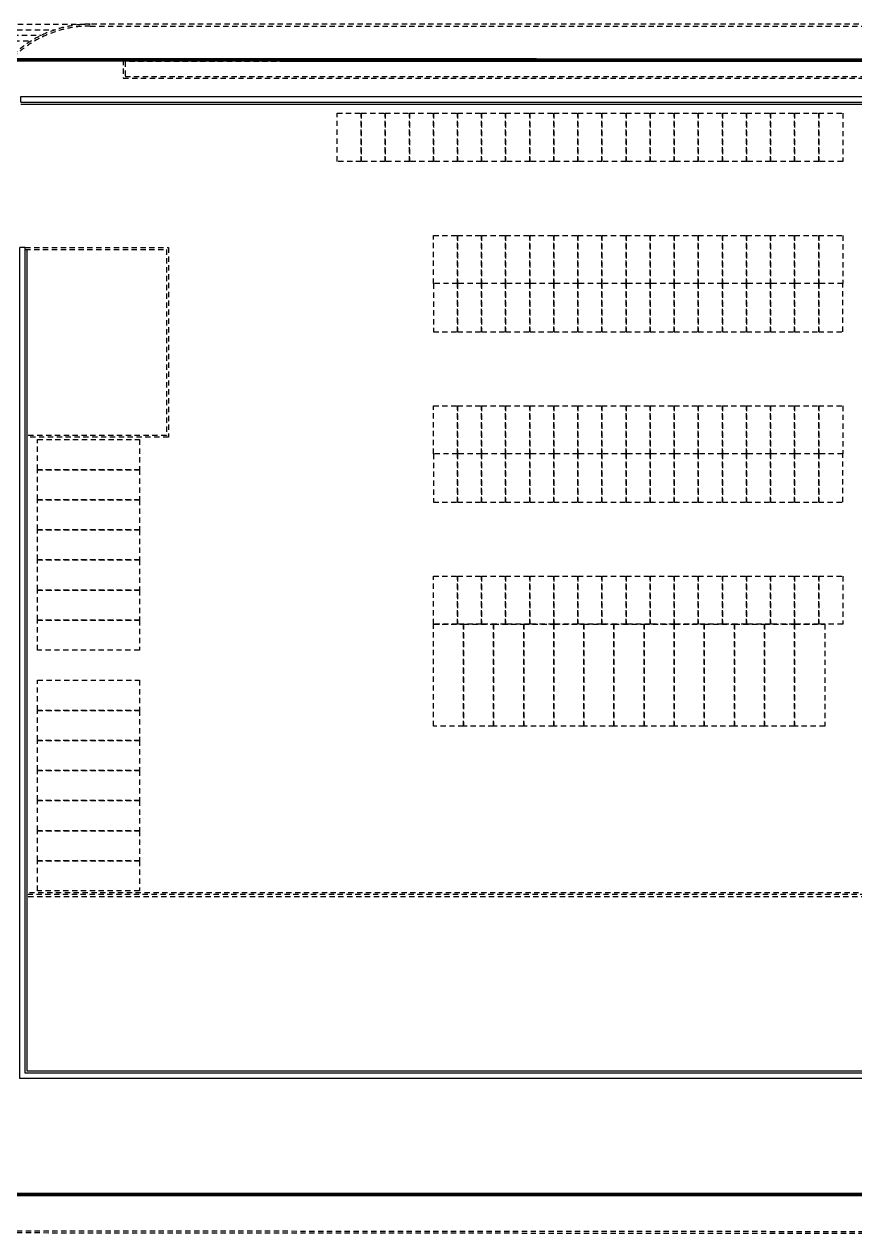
# Model space of a CAD drawing. Header units: millimetres. Extents: x -65167 to 413267, y -17142 to 66587.
# Drawn here: x 241237 to 242995, y 16817 to 19379 of the extents above; entities that cross this region are included whole.
import ezdxf

# ---------------------------------------------------------------- set-up
doc = ezdxf.new("R2010")
doc.units = ezdxf.units.MM
doc.header["$LTSCALE"] = 75
doc.header["$MEASUREMENT"] = 0
doc.linetypes.add('-HID', pattern=[2.5, 1.5, -1])
doc.layers.get('0').update_dxf_attribs({"linetype": 'CONTINUOUS'})
for name, color, linetype in [('ELE2', 3, 'CONTINUOUS'), ('ELE9', 9, 'CONTINUOUS'), ('LAND-2', 4, 'CONTINUOUS'), ('LAND-3', 9, 'CONTINUOUS'), ('트렌치', 9, 'CONTINUOUS')]:
    doc.layers.add(name, color=color, linetype=linetype)

# ---------------------------------------------------------------- blocks, each defined once
blk = doc.blocks.new('weee')
at = {"layer": 'ELE2', "color": 253, "ltscale": 0.1}
for points in [[(-5069.6, 49304.1), (-5069.6, 49315.9), (-1925.8, 49315.9)], [(-5069.6, 49304.1), (-1925.8, 49304.1)], [(-1874.8, 47236.8), (-5072.1, 47236.8), (-5072.1, 48996.4)], [(-1874.8, 47248.5), (-5060.3, 47248.5), (-5060.3, 48996.4), (-5072.1, 48996.4)]]:
    blk.add_lwpolyline(points, dxfattribs=at)
at = {"layer": 'ELE9', "color": 253, "linetype": '-HID', "ltscale": 0.1}
for points in [[(-5563.5, 49469.2), (-4922.7, 49469.3)], [(-5490.2, 49457.5), (-4996.7, 49457.5)], [(-5461.1, 49445.7), (-5026, 49445.7)], [(-5439.7, 49434), (-5047.5, 49434)], [(-5060.3, 48996.4), (-4757.5, 48996.4), (-4757.5, 48594.6), (-5057.9, 48594.6)], [(-5060.3, 48992.5), (-4761.4, 48992.5), (-4761.4, 48598.5), (-5057.9, 48598.5)]]:
    blk.add_lwpolyline(points, dxfattribs=at)
for points in [[(-4400.3, 49280.6), (-4349.3, 49280.6), (-4349.3, 49178.7), (-4400.3, 49178.7)], [(-4349.3, 49280.6), (-4298.4, 49280.6), (-4298.4, 49178.7), (-4349.3, 49178.7)], [(-4298.4, 49280.6), (-4247.4, 49280.6), (-4247.4, 49178.7), (-4298.4, 49178.7)], [(-4247.4, 49280.6), (-4196.5, 49280.6), (-4196.5, 49178.7), (-4247.4, 49178.7)], [(-4196.5, 49280.6), (-4145.5, 49280.6), (-4145.5, 49178.7), (-4196.5, 49178.7)], [(-4145.5, 49280.6), (-4094.5, 49280.6), (-4094.5, 49178.7), (-4145.5, 49178.7)], [(-4094.5, 49280.6), (-4043.6, 49280.6), (-4043.6, 49178.7), (-4094.5, 49178.7)], [(-4043.6, 49280.6), (-3992.6, 49280.6), (-3992.6, 49178.7), (-4043.6, 49178.7)], [(-3992.6, 49280.6), (-3941.7, 49280.6), (-3941.7, 49178.7), (-3992.6, 49178.7)], [(-3941.7, 49280.6), (-3890.7, 49280.6), (-3890.7, 49178.7), (-3941.7, 49178.7)], [(-3890.7, 49280.6), (-3839.7, 49280.6), (-3839.7, 49178.7), (-3890.7, 49178.7)], [(-3839.7, 49280.6), (-3788.8, 49280.6), (-3788.8, 49178.7), (-3839.7, 49178.7)], [(-3788.8, 49280.6), (-3737.8, 49280.6), (-3737.8, 49178.7), (-3788.8, 49178.7)], [(-3737.8, 49280.6), (-3686.9, 49280.6), (-3686.9, 49178.7), (-3737.8, 49178.7)], [(-3686.9, 49280.6), (-3635.9, 49280.6), (-3635.9, 49178.7), (-3686.9, 49178.7)], [(-3635.9, 49280.6), (-3584.9, 49280.6), (-3584.9, 49178.7), (-3635.9, 49178.7)], [(-3584.9, 49280.6), (-3534, 49280.6), (-3534, 49178.7), (-3584.9, 49178.7)], [(-3534, 49280.6), (-3483, 49280.6), (-3483, 49178.7), (-3534, 49178.7)], [(-3483, 49280.6), (-3432.1, 49280.6), (-3432.1, 49178.7), (-3483, 49178.7)], [(-3432.1, 49280.6), (-3381.1, 49280.6), (-3381.1, 49178.7), (-3432.1, 49178.7)], [(-3381.1, 49280.6), (-3330.1, 49280.6), (-3330.1, 49178.7), (-3381.1, 49178.7)], [(-4196.5, 49021.9), (-4145.5, 49021.9), (-4145.5, 48919.9), (-4196.5, 48919.9)], [(-4145.5, 49021.9), (-4094.5, 49021.9), (-4094.5, 48919.9), (-4145.5, 48919.9)], [(-4094.5, 49021.9), (-4043.6, 49021.9), (-4043.6, 48919.9), (-4094.5, 48919.9)], [(-4043.6, 49021.9), (-3992.6, 49021.9), (-3992.6, 48919.9), (-4043.6, 48919.9)], [(-3992.6, 49021.9), (-3941.7, 49021.9), (-3941.7, 48919.9), (-3992.6, 48919.9)], [(-3941.7, 49021.9), (-3890.7, 49021.9), (-3890.7, 48919.9), (-3941.7, 48919.9)], [(-3890.7, 49021.9), (-3839.7, 49021.9), (-3839.7, 48919.9), (-3890.7, 48919.9)], [(-3839.7, 49021.9), (-3788.8, 49021.9), (-3788.8, 48919.9), (-3839.7, 48919.9)], [(-3788.8, 49021.9), (-3737.8, 49021.9), (-3737.8, 48919.9), (-3788.8, 48919.9)], [(-3737.8, 49021.9), (-3686.9, 49021.9), (-3686.9, 48919.9), (-3737.8, 48919.9)], [(-3686.9, 49021.9), (-3635.9, 49021.9), (-3635.9, 48919.9), (-3686.9, 48919.9)], [(-3635.9, 49021.9), (-3584.9, 49021.9), (-3584.9, 48919.9), (-3635.9, 48919.9)], [(-3584.9, 49021.9), (-3534, 49021.9), (-3534, 48919.9), (-3584.9, 48919.9)], [(-3534, 49021.9), (-3483, 49021.9), (-3483, 48919.9), (-3534, 48919.9)], [(-3483, 49021.9), (-3432.1, 49021.9), (-3432.1, 48919.9), (-3483, 48919.9)], [(-3432.1, 49021.9), (-3381.1, 49021.9), (-3381.1, 48919.9), (-3432.1, 48919.9)], [(-3381.1, 49021.9), (-3330.1, 49021.9), (-3330.1, 48919.9), (-3381.1, 48919.9)], [(-4196.5, 48818), (-4145.5, 48818), (-4145.5, 48919.9), (-4196.5, 48919.9)], [(-4145.5, 48818), (-4094.5, 48818), (-4094.5, 48919.9), (-4145.5, 48919.9)], [(-4094.5, 48818), (-4043.6, 48818), (-4043.6, 48919.9), (-4094.5, 48919.9)], [(-4043.6, 48818), (-3992.6, 48818), (-3992.6, 48919.9), (-4043.6, 48919.9)], [(-3992.6, 48818), (-3941.7, 48818), (-3941.7, 48919.9), (-3992.6, 48919.9)], [(-3941.7, 48818), (-3890.7, 48818), (-3890.7, 48919.9), (-3941.7, 48919.9)], [(-3890.7, 48818), (-3839.7, 48818), (-3839.7, 48919.9), (-3890.7, 48919.9)], [(-3839.7, 48818), (-3788.8, 48818), (-3788.8, 48919.9), (-3839.7, 48919.9)], [(-3788.8, 48818), (-3737.8, 48818), (-3737.8, 48919.9), (-3788.8, 48919.9)], [(-3737.8, 48818), (-3686.9, 48818), (-3686.9, 48919.9), (-3737.8, 48919.9)], [(-3686.9, 48818), (-3635.9, 48818), (-3635.9, 48919.9), (-3686.9, 48919.9)], [(-3635.9, 48818), (-3584.9, 48818), (-3584.9, 48919.9), (-3635.9, 48919.9)], [(-3584.9, 48818), (-3534, 48818), (-3534, 48919.9), (-3584.9, 48919.9)], [(-3534, 48818), (-3483, 48818), (-3483, 48919.9), (-3534, 48919.9)], [(-3483, 48818), (-3432.1, 48818), (-3432.1, 48919.9), (-3483, 48919.9)], [(-3432.1, 48818), (-3381.1, 48818), (-3381.1, 48919.9), (-3432.1, 48919.9)], [(-3381.1, 48818), (-3330.1, 48818), (-3330.1, 48919.9), (-3381.1, 48919.9)], [(-4196.5, 48661.2), (-4145.5, 48661.2), (-4145.5, 48559.3), (-4196.5, 48559.3)], [(-4145.5, 48661.2), (-4094.5, 48661.2), (-4094.5, 48559.3), (-4145.5, 48559.3)], [(-4094.5, 48661.2), (-4043.6, 48661.2), (-4043.6, 48559.3), (-4094.5, 48559.3)], [(-4043.6, 48661.2), (-3992.6, 48661.2), (-3992.6, 48559.3), (-4043.6, 48559.3)], [(-3992.6, 48661.2), (-3941.7, 48661.2), (-3941.7, 48559.3), (-3992.6, 48559.3)], [(-3941.7, 48661.2), (-3890.7, 48661.2), (-3890.7, 48559.3), (-3941.7, 48559.3)], [(-3890.7, 48661.2), (-3839.7, 48661.2), (-3839.7, 48559.3), (-3890.7, 48559.3)], [(-3839.7, 48661.2), (-3788.8, 48661.2), (-3788.8, 48559.3), (-3839.7, 48559.3)], [(-3788.8, 48661.2), (-3737.8, 48661.2), (-3737.8, 48559.3), (-3788.8, 48559.3)], [(-3737.8, 48661.2), (-3686.9, 48661.2), (-3686.9, 48559.3), (-3737.8, 48559.3)], [(-3686.9, 48661.2), (-3635.9, 48661.2), (-3635.9, 48559.3), (-3686.9, 48559.3)], [(-3635.9, 48661.2), (-3584.9, 48661.2), (-3584.9, 48559.3), (-3635.9, 48559.3)], [(-3584.9, 48661.2), (-3534, 48661.2), (-3534, 48559.3), (-3584.9, 48559.3)], [(-3534, 48661.2), (-3483, 48661.2), (-3483, 48559.3), (-3534, 48559.3)], [(-3483, 48661.2), (-3432.1, 48661.2), (-3432.1, 48559.3), (-3483, 48559.3)], [(-3432.1, 48661.2), (-3381.1, 48661.2), (-3381.1, 48559.3), (-3432.1, 48559.3)], [(-3381.1, 48661.2), (-3330.1, 48661.2), (-3330.1, 48559.3), (-3381.1, 48559.3)], [(-5034.4, 48526), (-5034.4, 48589.7), (-4818.8, 48589.7), (-4818.8, 48526)], [(-4196.5, 48457.4), (-4145.5, 48457.4), (-4145.5, 48559.3), (-4196.5, 48559.3)], [(-4145.5, 48457.4), (-4094.5, 48457.4), (-4094.5, 48559.3), (-4145.5, 48559.3)], [(-4094.5, 48457.4), (-4043.6, 48457.4), (-4043.6, 48559.3), (-4094.5, 48559.3)], [(-4043.6, 48457.4), (-3992.6, 48457.4), (-3992.6, 48559.3), (-4043.6, 48559.3)], [(-3992.6, 48457.4), (-3941.7, 48457.4), (-3941.7, 48559.3), (-3992.6, 48559.3)], [(-3941.7, 48457.4), (-3890.7, 48457.4), (-3890.7, 48559.3), (-3941.7, 48559.3)], [(-3890.7, 48457.4), (-3839.7, 48457.4), (-3839.7, 48559.3), (-3890.7, 48559.3)], [(-3839.7, 48457.4), (-3788.8, 48457.4), (-3788.8, 48559.3), (-3839.7, 48559.3)], [(-3788.8, 48457.4), (-3737.8, 48457.4), (-3737.8, 48559.3), (-3788.8, 48559.3)], [(-3737.8, 48457.4), (-3686.9, 48457.4), (-3686.9, 48559.3), (-3737.8, 48559.3)], [(-3686.9, 48457.4), (-3635.9, 48457.4), (-3635.9, 48559.3), (-3686.9, 48559.3)], [(-3635.9, 48457.4), (-3584.9, 48457.4), (-3584.9, 48559.3), (-3635.9, 48559.3)], [(-3584.9, 48457.4), (-3534, 48457.4), (-3534, 48559.3), (-3584.9, 48559.3)], [(-3534, 48457.4), (-3483, 48457.4), (-3483, 48559.3), (-3534, 48559.3)], [(-3483, 48457.4), (-3432.1, 48457.4), (-3432.1, 48559.3), (-3483, 48559.3)], [(-3432.1, 48457.4), (-3381.1, 48457.4), (-3381.1, 48559.3), (-3432.1, 48559.3)], [(-3381.1, 48457.4), (-3330.1, 48457.4), (-3330.1, 48559.3), (-3381.1, 48559.3)], [(-5034.4, 48462.3), (-5034.4, 48526), (-4818.8, 48526), (-4818.8, 48462.3)], [(-5034.4, 48398.6), (-5034.4, 48462.3), (-4818.8, 48462.3), (-4818.8, 48398.6)], [(-5034.4, 48334.9), (-5034.4, 48398.6), (-4818.8, 48398.6), (-4818.8, 48334.9)], [(-5034.4, 48271.2), (-5034.4, 48334.9), (-4818.8, 48334.9), (-4818.8, 48271.2)], [(-4196.5, 48300.6), (-4145.5, 48300.6), (-4145.5, 48198.7), (-4196.5, 48198.7)], [(-4145.5, 48300.6), (-4094.5, 48300.6), (-4094.5, 48198.7), (-4145.5, 48198.7)], [(-4094.5, 48300.6), (-4043.6, 48300.6), (-4043.6, 48198.7), (-4094.5, 48198.7)], [(-4043.6, 48300.6), (-3992.6, 48300.6), (-3992.6, 48198.7), (-4043.6, 48198.7)], [(-3992.6, 48300.6), (-3941.7, 48300.6), (-3941.7, 48198.7), (-3992.6, 48198.7)], [(-3941.7, 48300.6), (-3890.7, 48300.6), (-3890.7, 48198.7), (-3941.7, 48198.7)], [(-3890.7, 48300.6), (-3839.7, 48300.6), (-3839.7, 48198.7), (-3890.7, 48198.7)], [(-3839.7, 48300.6), (-3788.8, 48300.6), (-3788.8, 48198.7), (-3839.7, 48198.7)], [(-3788.8, 48300.6), (-3737.8, 48300.6), (-3737.8, 48198.7), (-3788.8, 48198.7)], [(-3737.8, 48300.6), (-3686.9, 48300.6), (-3686.9, 48198.7), (-3737.8, 48198.7)], [(-3686.9, 48300.6), (-3635.9, 48300.6), (-3635.9, 48198.7), (-3686.9, 48198.7)], [(-3635.9, 48300.6), (-3584.9, 48300.6), (-3584.9, 48198.7), (-3635.9, 48198.7)], [(-3584.9, 48300.6), (-3534, 48300.6), (-3534, 48198.7), (-3584.9, 48198.7)], [(-3534, 48300.6), (-3483, 48300.6), (-3483, 48198.7), (-3534, 48198.7)], [(-3483, 48300.6), (-3432.1, 48300.6), (-3432.1, 48198.7), (-3483, 48198.7)], [(-3432.1, 48300.6), (-3381.1, 48300.6), (-3381.1, 48198.7), (-3432.1, 48198.7)], [(-3381.1, 48300.6), (-3330.1, 48300.6), (-3330.1, 48198.7), (-3381.1, 48198.7)], [(-5034.4, 48207.5), (-5034.4, 48271.2), (-4818.8, 48271.2), (-4818.8, 48207.5)], [(-5034.4, 48143.8), (-5034.4, 48207.5), (-4818.8, 48207.5), (-4818.8, 48143.8)], [(-4196.5, 48198.7), (-4132.8, 48198.7), (-4132.8, 47983.1), (-4196.5, 47983.1)], [(-4132.8, 48198.7), (-4069.1, 48198.7), (-4069.1, 47983.1), (-4132.8, 47983.1)], [(-4069.1, 48198.7), (-4005.4, 48198.7), (-4005.4, 47983.1), (-4069.1, 47983.1)], [(-4005.4, 48198.7), (-3941.7, 48198.7), (-3941.7, 47983.1), (-4005.4, 47983.1)], [(-3941.7, 48198.7), (-3878, 48198.7), (-3878, 47983.1), (-3941.7, 47983.1)], [(-3878, 48198.7), (-3814.3, 48198.7), (-3814.3, 47983.1), (-3878, 47983.1)], [(-3814.3, 48198.7), (-3750.6, 48198.7), (-3750.6, 47983.1), (-3814.3, 47983.1)], [(-3750.6, 48198.7), (-3686.9, 48198.7), (-3686.9, 47983.1), (-3750.6, 47983.1)], [(-3686.9, 48198.7), (-3623.2, 48198.7), (-3623.2, 47983.1), (-3686.9, 47983.1)], [(-3623.2, 48198.7), (-3559.5, 48198.7), (-3559.5, 47983.1), (-3623.2, 47983.1)], [(-3559.5, 48198.7), (-3495.8, 48198.7), (-3495.8, 47983.1), (-3559.5, 47983.1)], [(-3495.8, 48198.7), (-3432.1, 48198.7), (-3432.1, 47983.1), (-3495.8, 47983.1)], [(-3432.1, 48198.7), (-3368.4, 48198.7), (-3368.4, 47983.1), (-3432.1, 47983.1)], [(-5034.4, 48016.4), (-5034.4, 48080.1), (-4818.8, 48080.1), (-4818.8, 48016.4)], [(-5034.4, 47952.7), (-5034.4, 48016.4), (-4818.8, 48016.4), (-4818.8, 47952.7)], [(-5034.4, 47889), (-5034.4, 47952.7), (-4818.8, 47952.7), (-4818.8, 47889)], [(-5034.4, 47825.3), (-5034.4, 47889), (-4818.8, 47889), (-4818.8, 47825.3)], [(-5034.4, 47761.6), (-5034.4, 47825.3), (-4818.8, 47825.3), (-4818.8, 47761.6)], [(-5034.4, 47697.9), (-5034.4, 47761.6), (-4818.8, 47761.6), (-4818.8, 47697.9)], [(-5034.4, 47634.2), (-5034.4, 47697.9), (-4818.8, 47697.9), (-4818.8, 47634.2)]]:
    blk.add_lwpolyline(points, close=True, dxfattribs=at)
at = {"layer": 'LAND-2', "color": 253, "linetype": '-HID', "ltscale": 0.1}
for points in [[(-5054, 47622.4), (-2329.6, 47622.4), (-2329.6, 47303.9), (-1914, 47303.9), (-1914, 47622.4), (-1663.2, 47622.4), (-1663.2, 48459.3), (-1688.2, 48459.3)], [(-2325.6, 47626.3), (-5054, 47626.3)]]:
    blk.add_lwpolyline(points, dxfattribs=at)
at = {"layer": 'LAND-3', "color": 253, "linetype": '-HID', "ltscale": 0.1}
for points in [[(-2677.4, 49469.3), (-4922.7, 49469.3, 0.31169), (-5145.1, 49315.9), (-5145.1, 49315.9)], [(-5140.9, 49315.9, -0.309983), (-4922.7, 49465.4), (-2677.4, 49465.4)], [(-2394.7, 47236.8), (-2394.2, 47143.3, -0.414214), (-2629.4, 46908.1), (-5463.2, 46910.1)], [(-2398.6, 47236.8), (-2398.2, 47143.3, -0.414214), (-2629.4, 46912), (-5463.2, 46914)]]:
    blk.add_lwpolyline(points, format="xyb", dxfattribs=at)
at = {"layer": 'LAND-3', "color": 253, "ltscale": 0.1, "const_width": 8}
for points in [[(-1444.6, 49393.3), (-3461.3, 49393.1), (-5288.3, 49393.9)], [(-5531.9, 46991.4), (-1444.9, 46991.4)]]:
    blk.add_lwpolyline(points, dxfattribs=at)
at = {"layer": 'LAND-3', "color": 253, "linetype": '-HID', "ltscale": 0.1}
for points in [[(-2687.3, 49393.9), (-4853.1, 49393.9), (-4853.1, 49354.7), (-2687.3, 49354.7)], [(-2691.2, 49390), (-4849.1, 49390), (-4849.1, 49358.6), (-2691.2, 49358.6)]]:
    blk.add_lwpolyline(points, close=True, dxfattribs=at)
at = {"layer": '트렌치', "color": 253, "ltscale": 0.1}
for points in [[(-5069.6, 49300.2), (-1925.8, 49300.2)], [(-1821.9, 49172.8), (-1821.9, 49094.4), (-1761.2, 49094.4), (-1761.2, 49059.1), (-1611.7, 49059.1), (-1611.7, 47496), (-1761.2, 47496), (-1761.2, 47460.7), (-1821.9, 47460.7), (-1821.9, 47386.2), (-1878.8, 47386.2), (-1878.8, 47252.5), (-5056.4, 47252.5), (-5056.4, 48992.5)]]:
    blk.add_lwpolyline(points, dxfattribs=at)
at = {"layer": '트렌치', "color": 253, "linetype": '-HID', "ltscale": 0.1}
blk.add_lwpolyline([(-1700.9, 48451.5), (-1671, 48451.5), (-1671, 47630.3), (-1921.9, 47630.3), (-1921.9, 47311.8), (-2321.7, 47311.8), (-2321.7, 47630.3), (-5054, 47630.3)], dxfattribs=at)

msp = doc.modelspace()

# ---------------------------------------------------------------- block references
msp.add_blockref('weee', (246300, -30090.6))

doc.saveas('drawing.dxf')
